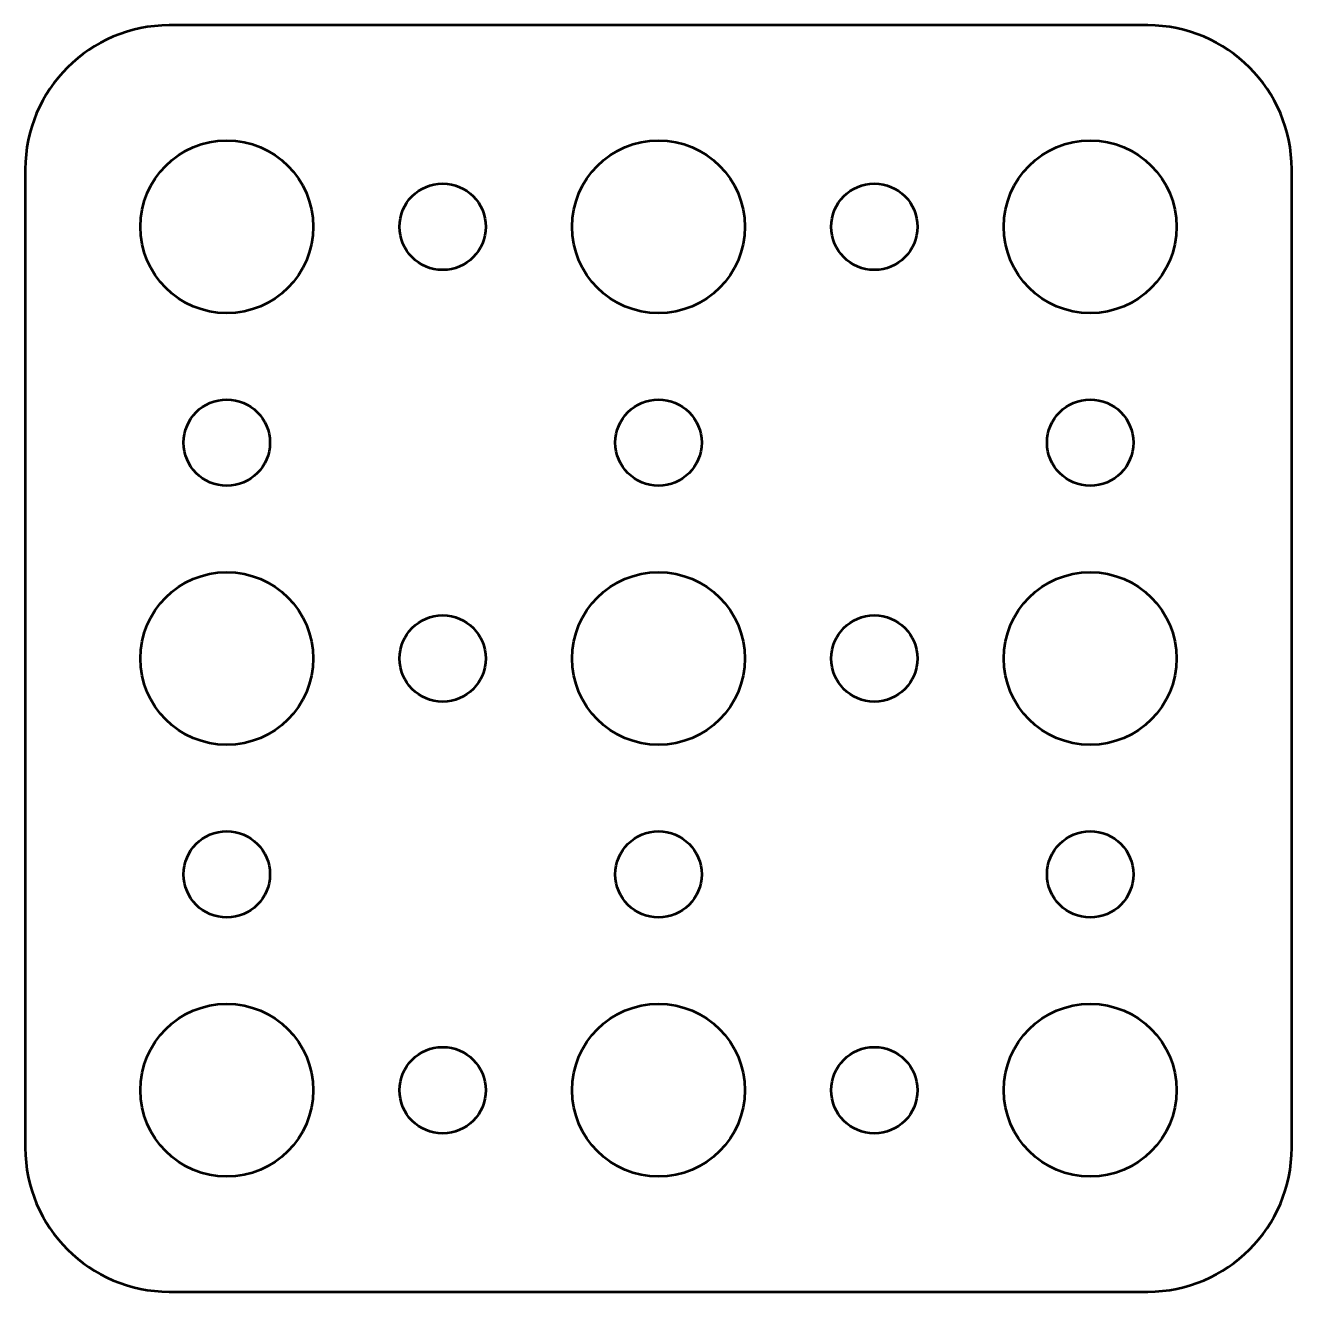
# Model space of a CAD drawing. Header units: centimetres. Extents: x -58 to 57, y -40 to 59.
# Drawn here: x -51.7 to -47.3, y 23.3 to 27.7 of the extents above; entities that cross this region are included whole.
import ezdxf

# ---------------------------------------------------------------- set-up
doc = ezdxf.new("R2010")
doc.units = ezdxf.units.CM
doc.header["$MEASUREMENT"] = 0
doc.layers.add('Layer 1', color=7, linetype='Continuous')

msp = doc.modelspace()

# ---------------------------------------------------------------- linework, layer by layer
at = {"layer": 'Layer 1', "lineweight": 53}
for centre, major_axis in [((-50.99999, 26.99999), (0, 0.30001)), ((-49.49999, 26.99999), (0, 0.30001)), ((-47.99999, 26.99999), (0, 0.30001)), ((-50.25, 27), (0, 0.15)), ((-48.75, 27), (0, 0.15)), ((-51, 26.25), (0, 0.15)), ((-49.5, 26.25), (0, 0.15)), ((-48, 26.25), (0, 0.15)), ((-50.99999, 25.49999), (0, 0.30001)), ((-49.49999, 25.49999), (0, 0.30001)), ((-47.99999, 25.49999), (0, 0.30001)), ((-50.25, 25.5), (0, 0.15)), ((-48.75, 25.5), (0, 0.15)), ((-51, 24.75), (0, 0.15)), ((-49.5, 24.75), (0, 0.15)), ((-48, 24.75), (0, 0.15)), ((-50.99999, 23.99999), (0, 0.30001)), ((-49.49999, 23.99999), (0, 0.30001)), ((-47.99999, 23.99999), (0, 0.30001)), ((-50.25, 24), (0, 0.15)), ((-48.75, 24), (0, 0.15))]:
    msp.add_ellipse(centre, major_axis=major_axis, ratio=1, dxfattribs=at)
msp.add_open_spline([(-51.7, 23.8), (-51.7, 23.8), (-51.7, 27.2), (-51.7, 27.2), (-51.7, 27.2), (-51.7, 27.47614), (-51.47614, 27.7), (-51.2, 27.7), (-51.2, 27.7), (-51.2, 27.7), (-47.8, 27.7), (-47.8, 27.7), (-47.8, 27.7), (-47.52386, 27.7), (-47.3, 27.47614), (-47.3, 27.2), (-47.3, 27.2), (-47.3, 27.2), (-47.3, 23.8), (-47.3, 23.8), (-47.3, 23.8), (-47.3, 23.52386), (-47.52386, 23.3), (-47.8, 23.3), (-47.8, 23.3), (-47.8, 23.3), (-51.2, 23.3), (-51.2, 23.3), (-51.2, 23.3), (-51.47614, 23.3), (-51.7, 23.52386), (-51.7, 23.8)], degree=3, knots=[0, 0, 0, 0, 0.1111111, 0.1111111, 0.1111111, 0.1111111, 0.2222222, 0.2222222, 0.2222222, 0.2222222, 0.3333333, 0.3333333, 0.3333333, 0.3333333, 0.4444444, 0.4444444, 0.4444444, 0.4444444, 0.5555556, 0.5555556, 0.5555556, 0.5555556, 0.6666667, 0.6666667, 0.6666667, 0.6666667, 0.7777778, 0.7777778, 0.7777778, 0.7777778, 1, 1, 1, 1], dxfattribs=at)

doc.saveas('drawing.dxf')
